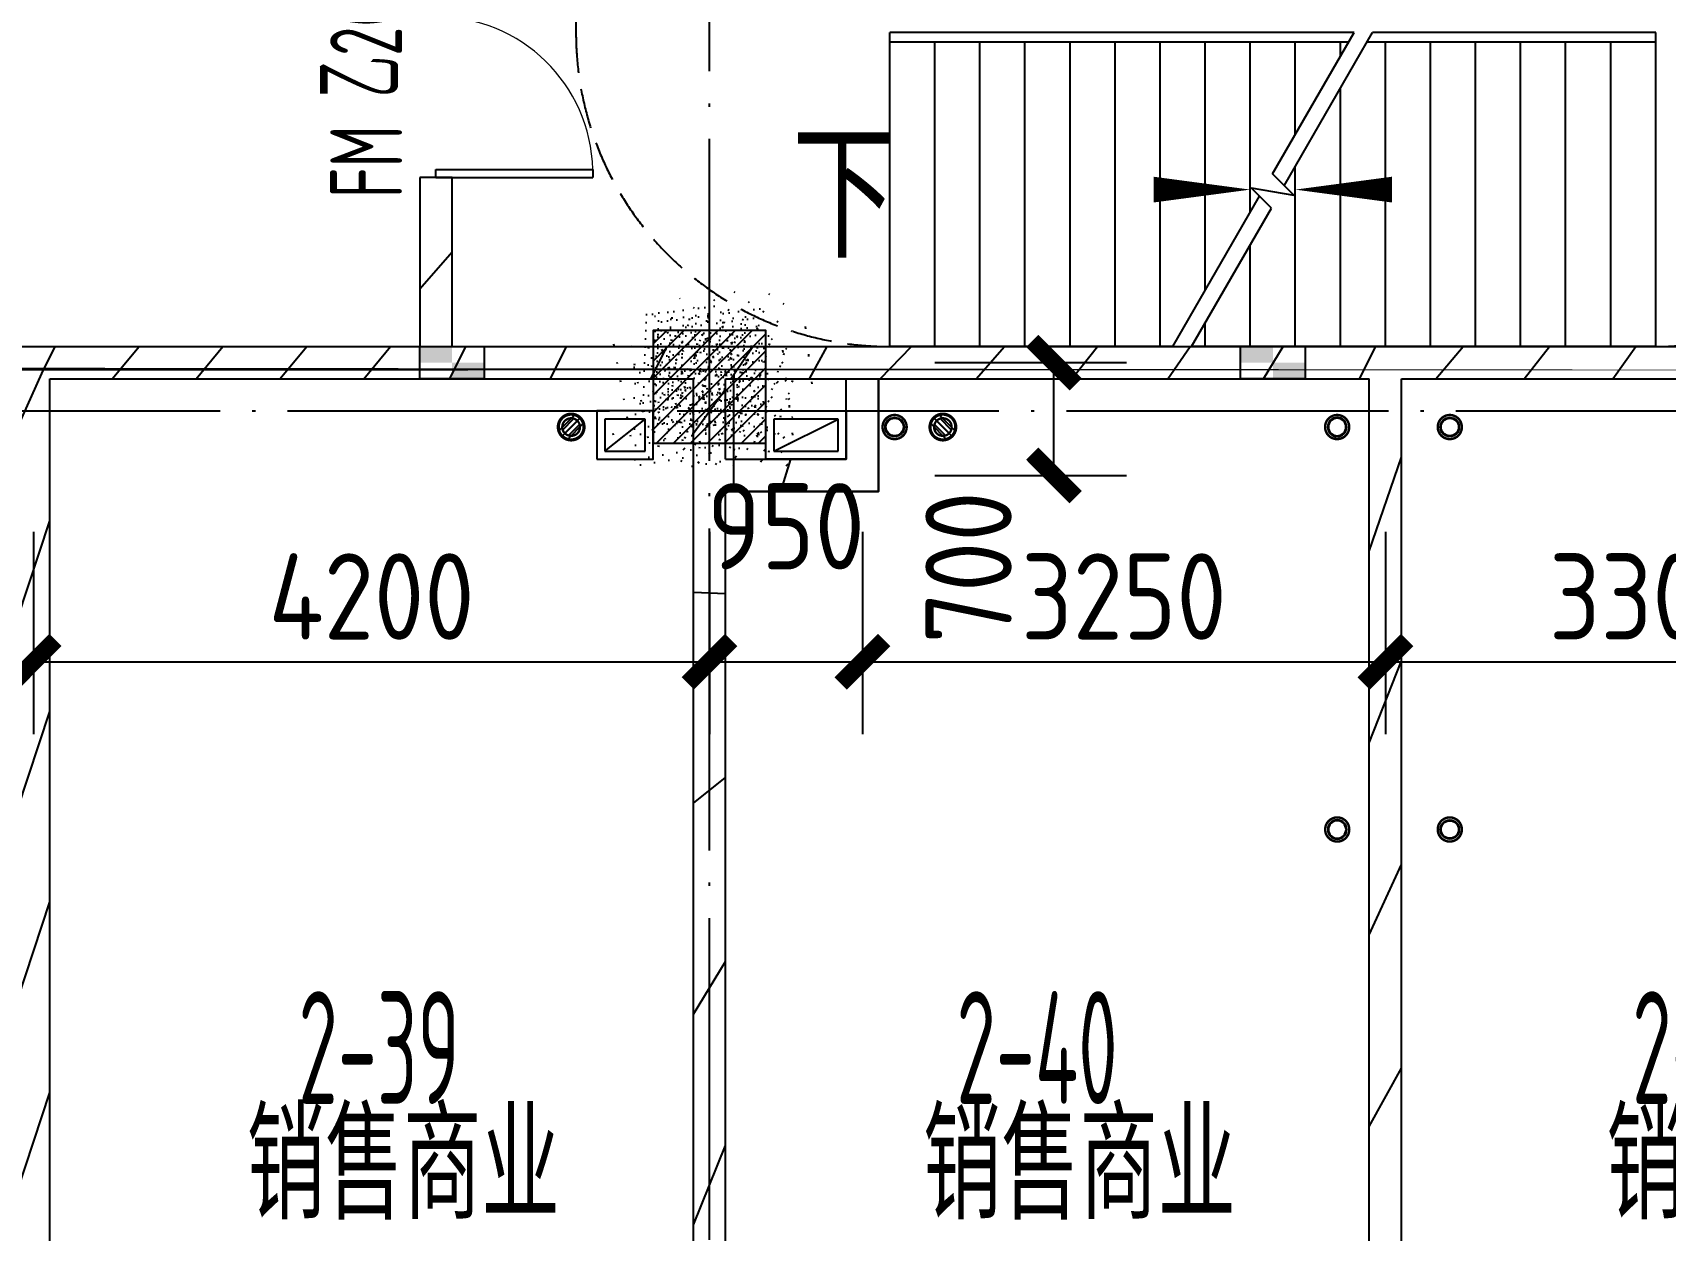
# Model space of a CAD drawing. Header units: inches. Extents: x 0 to 1813292486, y 0 to 3473589894.
# Drawn here: x 600629980 to 600640125, y 3473207328 to 3473214768 of the extents above; entities that cross this region are included whole.
import ezdxf
from ezdxf.enums import TextEntityAlignment as Align

# ---------------------------------------------------------------- set-up
doc = ezdxf.new("R2010")
doc.units = ezdxf.units.IN
doc.header["$LTSCALE"] = 1000
doc.header["$MEASUREMENT"] = 0
for name, pattern in [('AX-MALL-GIRD-200$0$DOTE', [2.4200000000000004, 2, -0.2, 0.02, -0.2]), ('AX-MALL-WALL-P02-QT$0$DASH', [0.35, 0.25, -0.1]), ('AX-MALL-WALL-P02-QT$0$DOTE', [2.4200000000000004, 2, -0.2, 0.02, -0.2]), ('PX-MALL-P02-LG$0$CONTINOUS', [0])]:
    doc.linetypes.add(name, pattern=pattern)
for name, color, linetype in [('A-Anno-Note', 241, 'Continuous'), ('AX-MALL-DIM-P02$0$A-Anno-Dims', 3, 'Continuous'), ('AX-MALL-DIM-P02$0$A-Detl-Thin', 131, 'Continuous'), ('AX-MALL-GIRD-200$0$A-Grid', 222, 'AX-MALL-GIRD-200$0$DOTE'), ('AX-MALL-P02-200$0$A-Anno-Note', 241, 'Continuous'), ('AX-MALL-WALL-P02$0$A-Anno-Note', 241, 'Continuous'), ('AX-MALL-WALL-P02-QT$0$_T_S__T_ELEV_A-STRS', 7, 'Continuous'), ('AX-MALL-WALL-P02-QT$0$A-Anno-Dims', 3, 'Continuous'), ('AX-MALL-WALL-P02-QT$0$A-Anno-Note', 241, 'Continuous'), ('AX-MALL-WALL-P02-QT$0$A-Detl-Patt', 8, 'Continuous'), ('AX-MALL-WALL-P02-QT$0$A-Detl-Thin', 131, 'Continuous'), ('AX-MALL-WALL-P02-QT$0$A-Strs', 151, 'Continuous'), ('AX-MALL-WALL-P02-QT$0$A-Wall', 2, 'Continuous'), ('AX-MALL-WALL-P02-QT$0$A-Wall-Patt', 13, 'Continuous'), ('AX-MALL-WALL-P02-QT$0$A-Wind', 4, 'Continuous'), ('AX-MALL-WORD-P02$0$A-Anno-Note', 241, 'Continuous'), ('AX-MALL-WORD-P02$0$A-Wind-Iden', 11, 'Continuous'), ('AX-MALL-ZTKD-P02$0$A-Anno-Note', 241, 'Continuous'), ('MX-MALL-P02-LG$0$M-VT-DUCT-FLG', 40, 'Continuous'), ('MX-MALL-P02-LG$0$M-VT-DUCT-KED', 170, 'Continuous'), ('MX-MALL-P02-LG$0$M-VT-DUCT-SAD', 90, 'Continuous'), ('PX-MALL-P02-LG$0$P-Drain-Fldr', 4, 'Continuous'), ('PX-MALL-P02-LG$0$P-Drain-Fldr-ARCH', 161, 'Continuous'), ('PX-MALL-P02-LG$0$P-Drain-Fldr-W100', 4, 'Continuous'), ('PX-MALL-P02-LG$0$P-Drain-Fldr-W50', 4, 'Continuous'), ('PX-MALL-P02-LG$0$P-Pipe-Risr', 7, 'Continuous'), ('PX-MALL-P02-LG$0$P-Pipe-Risr-Arch', 6, 'Continuous'), ('PX-MALL-P02-LG$0$P-Pipe-Risr-W100', 6, 'Continuous'), ('PX-MALL-P02-LG$0$P-Pipe-Risr-W50', 6, 'Continuous'), ('PX-MALL-P02-LG$0$P-Sewr-Pipe', 123, 'PX-MALL-P02-LG$0$CONTINOUS'), ('SX-MALL-LT-TZ-2F(M)$0$SX-S1-TZ-(2F~3F)$0$A-Strs', 151, 'Continuous'), ('SX-MALL-LT-TZ-2F(M)$0$SX-S1-TZ-(2F~3F)$0$TZ', 255, 'Continuous'), ('SX-MALL-TZ-2F~3F$0$S-DIMS', 81, 'Continuous'), ('SX-MALL-WALL-R-BZ$0$S-COLU', 30, 'Continuous'), ('SX-MALL-WALL-R-BZ$0$S-PATT-WALL', 83, 'Continuous')]:
    doc.layers.add(name, color=color, linetype=linetype)
doc.layers.add('MX-MALL-P02-LG$0$M-AUX-TO-ARCH', color=1, linetype='Continuous', plot=False)
doc.styles.add('AX-MALL-DIM-P02$0$_TCH_DIM_T3', font='gbenor.shx')
doc.styles.add('AX-MALL-WALL-P02-QT$0$_TCH_DIM', font='gbenor.shx')
doc.styles.add('AX-MALL-WORD-P02$0$_TCH_WINDOW', font='gbenor.shx', dxfattribs={"bigfont": 'gbcbig.shx'})
doc.styles.add('AX-MALL-WORD-P02$0$STANDARD', font='gbenor.shx', dxfattribs={"bigfont": 'gbcbig.shx'})
doc.styles.add('PX-MALL-P02-LG$0$jzfz', font='gbenor.shx', dxfattribs={"bigfont": 'gbcbig.shx'})
doc.dimstyles.new('AX-MALL-DIM-P02$0$_TCH_ARCH&&180', dxfattribs={"dimtxt": 535.5, "dimasz": 270, "dimexe": 450, "dimexo": 450, "dimgap": 137.25, "dimtad": 1, "dimdec": 0, "dimzin": 0, "dimdsep": 46, "dimtxsty": 'AX-MALL-DIM-P02$0$_TCH_DIM_T3', "dimblk": 'AX-MALL-DIM-P02$0$_ArchTick', "dimcen": 0.09, "dimclrt": 7, "dimazin": 2, "dimtfac": 1, "dimtdec": 0, "dimtix": 1, "dimtmove": 2, "dimatfit": 3, "dimfxl": 500, "dimtolj": 1, "dimtzin": 0, "dimarcsym": 0})
pattern_1 = [(45, (0, 359.0227), (-353.55353201463, 353.55353201463), [])]

# ---------------------------------------------------------------- blocks, each defined once
blk = doc.blocks.new('AX-MALL-WORD-P02')
at = {"layer": 'AX-MALL-WORD-P02$0$A-Anno-Note', "style": 'AX-MALL-WORD-P02$0$STANDARD', "width": 0.6}
for s, p in [('2-39', (600430249.9264088, 3473050109.700747)), ('2-40', (600434081.4517899, 3473048682.345114)), ('2-41', (600438016.7108476, 3473047216.345642))]:
    blk.add_text(s, height=700, rotation=339.5681613092015, dxfattribs=at).set_placement(p)
at = {"layer": 'AX-MALL-WORD-P02$0$A-Anno-Note', "style": 'AX-MALL-WORD-P02$0$STANDARD'}
for p in [(600429698.532721, 3473049550.03133), (600433636.4033632, 3473048083.058966), (600437615.6080983, 3473046600.68844)]:
    blk.add_text('销售商业', height=675.177304964539, rotation=339.5681613092015, dxfattribs=at).set_placement(p)
at = {"layer": 'AX-MALL-WORD-P02$0$A-Wind-Iden', "style": 'AX-MALL-WORD-P02$0$_TCH_WINDOW', "width": 0.7}
for s, height, p in [('2021', 446.25, (600433126.0669174, 3473055986.01392)), ('乙', 506.3829787234042, (600433035.9898248, 3473055744.215271)), ('FM', 446.25, (600432817.8940763, 3473055158.769452))]:
    blk.add_text(s, height=height, rotation=69.56816112945486, dxfattribs=at).set_placement(p)
blk = doc.blocks.new('AX-MALL-GIRD-200')
at = {"layer": 'AX-MALL-GIRD-200$0$A-Grid'}
for p, q in [((600427279.9838982, 3473034819.515553), (600466009.5228474, 3473138783.242634)), ((600218521.0220362, 3473133579.090285), (600576417.0261351, 3473000252.327003))]:
    blk.add_line(p, q, dxfattribs=at)
blk = doc.blocks.new('AX-MALL-WALL-P02-QT$0$tj')
at = {"layer": 'AX-MALL-WALL-P02-QT$0$A-Detl-Patt'}
h = blk.add_hatch(dxfattribs=at)
h.set_pattern_fill('STEEL', color=256, scale=100.0000000000001, angle=50.43183869082386)
h.set_pattern_definition([(75.00000000004839, (-14278.19445574284, 156289.8254051208), (-153.3407249234246, 41.08752340989569), []), (75.00000000004839, (-14317.88195610046, 156358.5661673546), (-153.3407249234246, 41.08752340989569), [])])
edge = h.paths.add_edge_path()
edge.add_arc((274302.9537697641, 370915.3693751197), 354853.2281302969, 270.9601093956941, 275.9513128638887)
edge.add_line((311095.3180618286, 17974.67259407043), (323404.2928284407, 17664.898229599))
edge.add_arc((337498.5854798314, -5423.033113246463), 27049.98445535583, 84.4296474408203, 121.40245730350341, ccw=False)
edge.add_line((340124.270958662, 21499.21483898163), (352435.6233639717, 23411.5238032341))
edge.add_line((352435.6233639717, 23411.5238032341), (352460.3320846558, 23263.57286787033))
edge.add_arc((262948.9762239404, 558936.3422532297), 543099.989586636, 279.486523026639, 288.5053300047131)
edge.add_line((435325.042740941, 43917.80823612213), (435185.9318172932, 44187.60760259628))
edge.add_arc((262948.9762341097, 558936.342259489), 542799.9895904897, 279.51816553668203, 288.50044427399206, ccw=False)
edge.add_line((352706.5441896915, 23608.95860147476), (352681.7270303965, 23756.88773488998))
edge.add_line((352681.7270303965, 23756.88773488998), (340117.7681742907, 21803.84383869171))
edge.add_arc((337510.0970116529, -5455.006554111635), 27383.29552171703, 84.53552636432372, 121.2026843873002)
edge.add_line((323323.7129554749, 17967.02113437653), (311085.7617697716, 18275.00808191299))
edge.add_arc((274273.8104503512, 371474.5356685471), 355112.6948552598, 270.96411062040687, 275.9501261722048, ccw=False)
edge.add_line((280248.9759351015, 16412.11376953125), (280248.9759185314, 16111.96136569977))
blk = doc.blocks.new('SX-MALL-WALL-R-BZ')
at = {"layer": 'SX-MALL-WALL-R-BZ$0$S-PATT-WALL'}
h = blk.add_hatch(dxfattribs=at)
h.set_pattern_fill('钢筋混凝土', color=256, scale=15, pattern_type=2)
h.set_pattern_definition([(24.56816130816271, (600578611.2237192, 3473080110.365553), (-31.18316059493327, 68.21004687955141), []), (29.56816130816269, (600578611.2237192, 3473080110.365553), (97.53445421719282, -46.37920051396389), [11.25, -123.75]), (334.5681613081628, (600578611.2237192, 3473080110.365553), (19.88439777927527, 112.9961142827297), [9, -99]), (80.01956130816268, (600578619.3515904, 3473080106.50062), (117.4189029658641, 66.61682168402376), [9.5610285, -105.1713168]), (25.75236130816271, (600578621.6965042, 3473080138.478197), (141.3476152528434, -79.15081592627133), [16.875, -185.625]), (76.20376130816268, (600578633.4754679, 3473080131.882288), (182.3878362876093, 87.98253897351975), [14.3415432, -157.75695]), (330.7523613081627, (600578621.6965042, 3473080138.478197), (182.3877676281842, 87.98268140648725), [13.49999999999997, -148.4999999999995]), (0.5681613081627113, (600578633.1346302, 3473080126.213644), (62.82047319493842, -87.84980448085341), [11.24999999999997, -123.7499999999997]), (305.5681613081627, (600578633.1346302, 3473080126.213644), (72.17288941707483, 89.18848104565322), [8.999999999999966, -98.99999999999973]), (51.01956130816269, (600578638.3696649, 3473080118.892823), (134.9933625472827, 1.338571315216136), [9.561028499999967, -105.1713167999997]), (17.06816130816274, (600578611.2237192, 3473080110.365553), (19.14085715648196, 46.15589493569758), [0.75, -97.8, 0.75, -100.5, 0.75, -99.375]), (347.0681613081627, (600578611.2237192, 3473080110.365553), (57.63084700165395, 41.66442755963357), [0.7499999999999979, -57.29999999999986, 0.7499999999999979, -95.54999999999973, 0.7499999999999979, -37.87499999999986]), (307.0681613081626, (600578579.8781208, 3473080122.042708), (73.85474000760384, -31.12342332406966), [0.75, -37.5, 0.75, -117, 0.75, -155.25]), (297.0681613081627, (600578565.8217986, 3473080127.2791), (87.21641676177077, -16.46683783357052), [0.75, -48.75, 0.75, -77.69999999999999, 0.75, -110.25])])
h.paths.add_polyline_path([(600434404.8614334, 3473052942.598327), (600434649.2264156, 3473053598.56003), (600433993.2647128, 3473053842.925012), (600433748.8997307, 3473053186.963309)])
at = {"layer": 'SX-MALL-WALL-R-BZ$0$S-COLU'}
blk.add_lwpolyline([(600434404.8614334, 3473052942.598327), (600434649.2264156, 3473053598.56003), (600433993.2647128, 3473053842.925012), (600433748.8997307, 3473053186.963309)], close=True, dxfattribs=at)
blk = doc.blocks.new('SX-MALL-WALL-R-2F~3F')
blk.add_blockref('SX-MALL-WALL-R-BZ', (-1.192092895507812e-06, -9.5367431640625e-07))
blk = doc.blocks.new('SX-MALL-WALL-2F~3F')
blk.add_blockref('SX-MALL-WALL-R-2F~3F', (0, 0))
blk = doc.blocks.new('MX-MALL-P02-LG$0$YHJJ-P02')
at = {"layer": 'MX-MALL-P02-LG$0$M-AUX-TO-ARCH'}
for points in [[(40690.87682306767, -64199.99936962128), (40690.87682533264, -63499.99937200546), (41590.8768247366, -63499.99937009811), (41590.87682271004, -64199.99937295914)], [(39840.87683951855, -63999.99999713898), (40190.87683939934, -63999.99999666214), (40190.87684059143, -63699.99999570847), (39840.87683999538, -63699.99999427795)], [(40890.87682199478, -63999.99937057495), (40890.87682449818, -63699.99936962128), (41390.87682378292, -63699.99937200546), (41390.87682318687, -63999.99937009811)]]:
    blk.add_lwpolyline(points, close=True, dxfattribs=at)
at = {"layer": 'MX-MALL-P02-LG$0$M-VT-DUCT-FLG'}
for p, q in [((39890.87683975697, -63949.9999961853), (40140.87683975697, -63749.9999961853)), ((40940.87682397505, -63949.99936809819), (41340.87682406763, -63749.99936828334))]:
    blk.add_line(p, q, dxfattribs=at)
at = {"layer": 'MX-MALL-P02-LG$0$M-VT-DUCT-KED'}
for p, q in [((40140.87683975697, -63749.9999961853), (39890.87683975697, -63749.9999961853)), ((39890.87683975697, -63749.9999961853), (39890.87683975697, -63949.9999961853)), ((40140.87683975697, -63949.9999961853), (40140.87683975697, -63749.9999961853)), ((41340.87682406763, -63749.99936828334), (40940.87682406763, -63749.99936809819)), ((40940.87682406763, -63749.99936809819), (40940.87682397505, -63949.99936809819)), ((41340.87682397505, -63949.99936828334), (41340.87682406763, -63749.99936828334)), ((39890.87683975697, -63949.9999961853), (40140.87683975697, -63949.9999961853)), ((40940.87682397505, -63949.99936809819), (41340.87682397505, -63949.99936828334))]:
    blk.add_line(p, q, dxfattribs=at)
blk = doc.blocks.new('MX-MALL-P02-LG')
at = {"layer": 'MX-MALL-P02-LG$0$M-VT-DUCT-SAD', "rotation": 339.5681613187875}
blk.add_blockref('MX-MALL-P02-LG$0$YHJJ-P02', (600418393.5374048, 3473127097.242905), dxfattribs=at)
blk = doc.blocks.new('SX-MALL-LT-TZ-2F(M)$0$SX-S1-TZ-(2F~3F)$0$TZ')
at = {"layer": 'SX-MALL-LT-TZ-2F(M)$0$SX-S1-TZ-(2F~3F)$0$A-Strs'}
h = blk.add_hatch(color=0, dxfattribs=at)
h.dxf.hatch_style = 1
h.paths.add_polyline_path([(-186775.5959191918, 16586.87351322174), (-186975.5954445004, 16586.43784570694), (-186975.3828500509, 16486.43807125092), (-186775.3780853152, 16486.87375020981)])
h.paths.add_polyline_path([(-186975.3828500509, 16486.43807125092), (-187175.3771362901, 16486.00241565704), (-187175.1593025327, 16386.00265312195), (-186975.1702555418, 16386.43829774857)])
at = {"layer": 'SX-MALL-LT-TZ-2F(M)$0$SX-S1-TZ-(2F~3F)$0$A-Strs', "color": 0}
blk.add_lwpolyline([(-187175.5949700475, 16586.00217819214), (-187175.1593025327, 16386.00265312195), (-186775.1602514982, 16386.87398815155), (-186775.5959191918, 16586.87351322174)], close=True, dxfattribs=at)
blk = doc.blocks.new('SX-MALL-LT-TZ-2F(M)')
at = {"layer": 'SX-MALL-LT-TZ-2F(M)$0$SX-S1-TZ-(2F~3F)$0$TZ', "color": 7, "xscale": -1, "rotation": 159.6899687316377}
for p in [(600613825.3843372, 3473004654.175049), (600618604.8439618, 3473002873.663747)]:
    blk.add_blockref('SX-MALL-LT-TZ-2F(M)$0$SX-S1-TZ-(2F~3F)$0$TZ', p, dxfattribs=at)
blk = doc.blocks.new('SX-MALL-TZ-2F~3F')
at = {"layer": 'SX-MALL-TZ-2F~3F$0$S-DIMS'}
blk.add_blockref('SX-MALL-LT-TZ-2F(M)', (0.08505654335021973, 0.258394181728363), dxfattribs=at)
blk = doc.blocks.new('AX-MALL-WALL-P02-QT$0$$DorLib2D$00000002')
for p, q in [((-0.5, -5.684341886080802e-17), (-0.5000000000000007, 0.4875)), ((-0.4750000000000007, 0.4875), (-0.5000000000000007, 0.4875)), ((-0.475, -2.842170943040401e-17), (-0.4750000000000007, 0.4875)), ((0.475, -2.842170943040401e-17), (0.4750000000000007, 0.4875)), ((0.4750000000000007, 0.4875), (0.5000000000000007, 0.4875)), ((0.5, -5.684341886080802e-17), (0.5000000000000007, 0.4875)), ((-0.5, -5.684341886080802e-17), (-0.475, -2.842170943040401e-17)), ((0.5, -5.684341886080802e-17), (0.475, -2.842170943040401e-17))]:
    blk.add_line(p, q)
at = {"lineweight": 13}
for centre, start, end in [((-0.4875, -4.263256414560601e-17), 0, 88.53071641864632), ((0.4875, -4.263256414560601e-17), 91.4692835813537, 180)]:
    blk.add_arc(centre, 0.4875, start, end, dxfattribs=at)
blk = doc.blocks.new('AX-MALL-WALL-P02-QT')
at = {"layer": 'AX-MALL-WALL-P02-QT$0$A-Wall-Patt'}
h = blk.add_hatch(dxfattribs=at)
h.set_pattern_fill('普通砖', color=256, scale=200, style=0)
h.set_pattern_definition(pattern_1)
h.paths.add_polyline_path([(600426614.1561918, 3473056378.432369), (600426672.9581325, 3473056249.813373), (600430187.0386832, 3473054940.715254), (600430304.0203532, 3473054968.278514), (600430350.5660641, 3473055093.2236), (600426742.7718804, 3473056437.232798)])
h = blk.add_hatch(dxfattribs=at)
h.set_pattern_fill('普通砖', color=256, scale=200, style=0)
h.set_pattern_definition(pattern_1)
h.paths.add_polyline_path([(600432786.9952453, 3473054185.582238), (600433153.5387818, 3473055169.514225), (600432966.1211525, 3473055239.332791), (600432599.5776161, 3473054255.400805), (600432670.0135752, 3473054158.018978)])
h = blk.add_hatch(dxfattribs=at)
h.set_pattern_fill('普通砖', color=256, scale=200, style=0)
h.set_pattern_definition(pattern_1)
h.paths.add_polyline_path([(600430304.0203532, 3473054968.278514), (600430374.4563124, 3473054870.896688), (600432623.4678642, 3473054033.073892), (600432670.0135752, 3473054158.018978), (600432599.5776161, 3473054255.400805), (600430350.5660641, 3473055093.2236)])
h = blk.add_hatch(dxfattribs=at)
h.set_pattern_fill('普通砖', color=256, scale=200, style=0)
h.set_pattern_definition(pattern_1)
h.paths.add_polyline_path([(600426432.4944003, 3473044584.680426), (600426566.1606172, 3473044648.089368), (600430374.4563124, 3473054870.896688), (600430304.0203532, 3473054968.278514), (600430187.0386832, 3473054940.715254), (600426374.7396568, 3473044707.161583)])
h = blk.add_hatch(dxfattribs=at)
h.set_pattern_fill('普通砖', color=256, scale=200, style=0)
h.set_pattern_definition(pattern_1)
h.paths.add_polyline_path([(600432670.0135752, 3473054158.018978), (600432623.4678642, 3473054033.073892), (600434122.8088996, 3473053474.525361), (600434239.7905698, 3473053502.088621), (600434286.3362808, 3473053627.033707), (600432786.9952453, 3473054185.582238)])
h = blk.add_hatch(dxfattribs=at)
h.set_pattern_fill('普通砖', color=256, scale=200, style=0)
h.set_pattern_definition(pattern_1)
h.paths.add_polyline_path([(600434239.7905698, 3473053502.088621), (600434310.2265289, 3473053404.706795), (600435013.0426393, 3473053142.887171), (600435130.0243093, 3473053170.450431), (600435176.5700201, 3473053295.395517), (600434286.3362808, 3473053627.033707)])
h = blk.add_hatch(dxfattribs=at)
h.set_pattern_fill('普通砖', color=256, scale=200, style=0)
h.set_pattern_definition(pattern_1)
h.paths.add_polyline_path([(600434038.2982868, 3473052865.726762), (600434135.6801131, 3473052936.162721), (600434310.2265289, 3473053404.706795), (600434239.7905698, 3473053502.088621), (600434122.8088996, 3473053474.525361), (600433913.3532004, 3473052912.272472)])
h = blk.add_hatch(dxfattribs=at)
h.set_pattern_fill('普通砖', color=256, scale=200, style=0)
h.set_pattern_definition(pattern_1)
h.paths.add_polyline_path([(600435130.0243093, 3473053170.450431), (600435200.4602685, 3473053073.068605), (600438058.5791165, 3473052008.335468), (600438175.5607865, 3473052035.898728), (600438222.1064973, 3473052160.843814), (600435176.5700201, 3473053295.395517)])
h = blk.add_hatch(dxfattribs=at)
h.set_pattern_fill('普通砖', color=256, scale=200, style=0)
h.set_pattern_definition(pattern_1)
h.paths.add_polyline_path([(600434838.4962234, 3473052674.343098), (600434956.0952864, 3473052417.106902), (600435200.4602685, 3473053073.068605), (600435130.0243093, 3473053170.450431), (600435013.0426393, 3473053142.887171)])
h = blk.add_hatch(dxfattribs=at)
h.set_pattern_fill('普通砖', color=256, scale=200, style=0)
h.set_pattern_definition(pattern_1)
h.paths.add_polyline_path([(600430474.7793809, 3473043389.264452), (600430592.006217, 3473043423.693537), (600434065.8615468, 3473052748.745092), (600434038.2982868, 3473052865.726762), (600433913.3532004, 3473052912.272472), (600430400.0390713, 3473043481.299599)])
h = blk.add_hatch(dxfattribs=at)
h.set_pattern_fill('普通砖', color=256, scale=200, style=0)
h.set_pattern_definition(pattern_1)
h.paths.add_polyline_path([(600434038.2982868, 3473052865.726762), (600434065.8615468, 3473052748.745092), (600434956.0952864, 3473052417.106902), (600434838.4962234, 3473052674.343098), (600434135.6801131, 3473052936.162721)])
h = blk.add_hatch(dxfattribs=at)
h.set_pattern_fill('普通砖', color=256, scale=200, style=0)
h.set_pattern_definition(pattern_1)
h.paths.add_polyline_path([(600438175.5607864, 3473052035.898729), (600438245.9967457, 3473051938.516902), (600441150.9700006, 3473050856.329123), (600441267.9516708, 3473050883.892384), (600441314.4973818, 3473051008.83747), (600438222.1064973, 3473052160.843814)])
h = blk.add_hatch(dxfattribs=at)
h.set_pattern_fill('普通砖', color=256, scale=200, style=0)
h.set_pattern_definition(pattern_1)
h.paths.add_polyline_path([(600434448.4645464, 3473042178.696474), (600434629.3332155, 3473042230.117826), (600438245.9967457, 3473051938.516902), (600438175.5607864, 3473052035.898728), (600438058.5791165, 3473052008.335468), (600434436.8189086, 3473042286.255113)])
at = {"layer": 'AX-MALL-WALL-P02-QT$0$_T_S__T_ELEV_A-STRS', "linetype": 'AX-MALL-WALL-P02-QT$0$DOTE', "const_width": 150}
blk.add_lwpolyline([(600342323.0797966, 3473087779.331682), (600442122.9674294, 3473050600.945104), (600441808.7838843, 3473049757.565782), (600449492.9066867, 3473046895.004558), (600449807.0902339, 3473047738.383887), (600449807.0902337, 3473047738.383885), (600451657.2822405, 3473052704.951061), (600496637.5132873, 3473035948.495144)], dxfattribs=at)
at = {"layer": 'AX-MALL-WALL-P02-QT$0$A-Anno-Dims'}
for points in [[(600435545.0481476, 3473054198.58363, 0, 0, 0), (600437775.3179405, 3473053367.7427, 0, 160, 0), (600437213.0650516, 3473053577.198397, 0, 0, 0)], [(600440267.9724149, 3473052439.155778, 0, 0, 0), (600438037.7026219, 3473053269.996708, 0, 160, 0), (600438599.9555109, 3473053060.541012, 0, 0, 0)]]:
    blk.add_lwpolyline(points, format="xyseb", dxfattribs=at)
at = {"layer": 'AX-MALL-WALL-P02-QT$0$A-Strs'}
for p, q in [((600435335.8749813, 3473053236.04969), (600435995.6604254, 3473055007.146289)), ((600435995.6604254, 3473055007.146289), (600436016.6059953, 3473055063.371579)), ((600435995.6604255, 3473055007.146289), (600436016.6059953, 3473055063.371579)), ((600438666.8681152, 3473054012.043056), (600435995.6604255, 3473055007.146289)), ((600438720.275371, 3473054056.175416), (600436016.6059953, 3473055063.371579)), ((600438720.275371, 3473054056.175416), (600436016.6059953, 3473055063.371579)), ((600435598.2596627, 3473053138.303698), (600436258.0451069, 3473054909.400298)), ((600435860.6443443, 3473053040.557706), (600436520.4297885, 3473054811.654306)), ((600436123.0290258, 3473052942.811715), (600436782.8144699, 3473054713.908314)), ((600436385.4137074, 3473052845.065723), (600437045.1991515, 3473054616.162323)), ((600436647.7983888, 3473052747.319731), (600437307.5838331, 3473054518.41633)), ((600436910.1830704, 3473052649.573739), (600437569.9685147, 3473054420.670339)), ((600437293.8910058, 3473052877.502108), (600437832.3531961, 3473054322.924347)), ((600437725.5767113, 3473053234.219716), (600438094.7378776, 3473054225.178355)), ((600438157.2624166, 3473053590.937323), (600438357.1225591, 3473054127.432364)), ((600437938.8572484, 3473053410.461185), (600438720.2753711, 3473054056.175416)), ((600437981.9014933, 3473053316.306202), (600438828.4809898, 3473054015.865648)), ((600438588.9481221, 3473053947.654931), (600438619.5072407, 3473054029.686372)), ((600440456.2000114, 3473053345.464429), (600438775.0737342, 3473053971.733289)), ((600440477.1455811, 3473053401.689719), (600438828.4809898, 3473054015.865648)), ((600440477.1455811, 3473053401.689719), (600438828.4809898, 3473054015.865648)), ((600438222.106478, 3473052160.843781), (600438881.8919221, 3473053931.94038)), ((600438484.4911596, 3473052063.097789), (600439144.2766037, 3473053834.194388)), ((600437959.7217965, 3473052258.589772), (600438519.1295567, 3473053760.237301)), ((600438746.875841, 3473051965.351797), (600439406.6612853, 3473053736.448396)), ((600439009.2605226, 3473051867.605805), (600439669.0459669, 3473053638.702404)), ((600439271.6452041, 3473051769.859813), (600439931.4306483, 3473053540.956413)), ((600437697.3371149, 3473052356.335764), (600438087.4438512, 3473053403.519693)), ((600437858.7796367, 3473053214.566132), (600437784.5922132, 3473053376.843704)), ((600437784.5922132, 3473053376.843704), (600438016.5090604, 3473053240.605609)), ((600438016.5090604, 3473053240.605609), (600437938.8572484, 3473053410.461185)), ((600439534.0298856, 3473051672.113822), (600440193.8153299, 3473053443.210421)), ((600440456.2000113, 3473053345.464429), (600440477.1455811, 3473053401.689719)), ((600440456.2000114, 3473053345.464429), (600440477.1455811, 3473053401.689719)), ((600436984.5395726, 3473052621.873761), (600437815.735392, 3473053308.721114)), ((600439796.4145671, 3473051574.36783), (600440456.2000113, 3473053345.464429)), ((600436984.5395726, 3473052621.873761), (600435335.8749813, 3473053236.04969)), ((600437092.7451913, 3473052581.563993), (600437858.7796367, 3473053214.566132)), ((600437434.9524335, 3473052454.081756), (600437655.7581457, 3473053046.802085)), ((600437172.5677519, 3473052551.827747), (600437224.0724401, 3473052690.084478)), ((600439796.4145671, 3473051574.36783), (600437092.7451915, 3473052581.563993))]:
    blk.add_line(p, q, dxfattribs=at)
at = {"layer": 'AX-MALL-WALL-P02-QT$0$A-Strs', "linetype": 'AX-MALL-WALL-P02-QT$0$DASH'}
for points in [[(600436767.1555793, 3473057078.11109, 0.4142135621634755), (600434259.1026869, 3473055931.52023), (600434189.2841212, 3473055744.1026, 0.4142135621629859), (600435335.874978, 3473053236.049707, 0.4142135621629859)], [(600441227.695153, 3473055416.429215, -0.4142135621634755), (600442374.2860111, 3473052908.376321), (600442304.4674442, 3473052720.958693, -0.4142135621629859), (600439796.4145529, 3473051574.367831, -0.4142135621629859)]]:
    blk.add_lwpolyline(points, format="xyb", dxfattribs=at)
at = {"layer": 'AX-MALL-WALL-P02-QT$0$A-Wall'}
for p, q in [((600426742.7718804, 3473056437.232798), (600430350.5660641, 3473055093.2236)), ((600432966.1211525, 3473055239.332791), (600432599.5776161, 3473054255.400805)), ((600433153.5387818, 3473055169.514225), (600432966.1211525, 3473055239.332791)), ((600430350.5660641, 3473055093.2236), (600432599.5776161, 3473054255.400805)), ((600432786.9952453, 3473054185.582238), (600433153.5387818, 3473055169.514225)), ((600426566.1606172, 3473044648.089368), (600430374.4563124, 3473054870.896688)), ((600430374.4563124, 3473054870.896688), (600432623.4678642, 3473054033.073892)), ((600432786.9952453, 3473054185.582238), (600434286.3362808, 3473053627.033707)), ((600432623.4678642, 3473054033.073892), (600434122.8088996, 3473053474.525361)), ((600434286.3362808, 3473053627.033707), (600435176.5700201, 3473053295.395517)), ((600433913.3532004, 3473052912.272472), (600434122.8088996, 3473053474.525361)), ((600434135.6801131, 3473052936.162721), (600434310.2265289, 3473053404.706795)), ((600434310.2265289, 3473053404.706795), (600435013.0426393, 3473053142.887171)), ((600435176.5700201, 3473053295.395517), (600438222.1064973, 3473052160.843814)), ((600434838.4962234, 3473052674.343098), (600435013.0426393, 3473053142.887171)), ((600434956.0952864, 3473052417.106902), (600435200.4602685, 3473053073.068605)), ((600435200.4602685, 3473053073.068605), (600438058.5791165, 3473052008.335468)), ((600430400.0390713, 3473043481.299599), (600433913.3532004, 3473052912.272472)), ((600434135.6801131, 3473052936.162721), (600434838.4962234, 3473052674.343098)), ((600430592.006217, 3473043423.693537), (600434065.8615468, 3473052748.745092)), ((600434065.8615468, 3473052748.745092), (600434956.0952864, 3473052417.106902)), ((600438222.1064973, 3473052160.843814), (600441314.4973818, 3473051008.83747)), ((600434436.8189086, 3473042286.255113), (600438058.5791165, 3473052008.335468)), ((600434629.3332155, 3473042230.117826), (600438245.9967457, 3473051938.516902)), ((600438245.9967457, 3473051938.516902), (600441150.9700006, 3473050856.329123))]:
    blk.add_line(p, q, dxfattribs=at)
at = {"layer": 'AX-MALL-WALL-P02-QT$0$A-Detl-Patt'}
blk.add_blockref('SX-MALL-TZ-2F~3F', (0, 0), dxfattribs=at)
at = {"layer": 'AX-MALL-WALL-P02-QT$0$A-Detl-Thin'}
for name in ['MX-MALL-P02-LG', 'SX-MALL-WALL-2F~3F']:
    blk.add_blockref(name, (0, 0), dxfattribs=at)
at = {"layer": 'AX-MALL-WALL-P02-QT$0$A-Detl-Thin', "rotation": 339.5681613091762}
blk.add_blockref('AX-MALL-WALL-P02-QT$0$tj', (600144118.6961328, 3473128496.287411), dxfattribs=at)
at = {"layer": 'AX-MALL-WALL-P02-QT$0$A-Wind'}
blk.add_blockref('AX-MALL-GIRD-200', (0, 0), dxfattribs=at)
at = {"layer": 'AX-MALL-WALL-P02-QT$0$A-Wind', "xscale": -2000, "yscale": -2000, "zscale": 200, "rotation": 69.56816130916926}
blk.add_blockref('AX-MALL-WALL-P02-QT$0$$DorLib2D$00000002', (600433408.9227988, 3473056141.511654), dxfattribs=at)
at = {"layer": 'AX-MALL-WALL-P02-QT$0$A-Anno-Note', "style": 'AX-MALL-WALL-P02-QT$0$_TCH_DIM', "width": 0.7}
blk.add_text('下', height=675.177304964539, rotation=339.5681613092755, dxfattribs=at).set_placement((600434986.1347287, 3473054033.297864))
blk = doc.blocks.new('AX-MALL-WALL-P02')
at = {"layer": 'AX-MALL-WALL-P02$0$A-Anno-Note'}
blk.add_blockref('AX-MALL-WORD-P02', (0, 0), dxfattribs=at)
blk.add_blockref('AX-MALL-WALL-P02-QT', (0, 0), dxfattribs=at)
blk = doc.blocks.new('PX-MALL-P02-LG$0$P-Risr')
at = {"layer": 'PX-MALL-P02-LG$0$P-Pipe-Risr-W50'}
h = blk.add_hatch(color=0, dxfattribs=at)
edge = h.paths.add_edge_path()
edge.add_ellipse((0, 0), major_axis=(47.05795628796547, 47.05795628796547), ratio=0.9999999999999695, start_angle=225.0000000000009, end_angle=405.0000000000009, ccw=False)
edge.add_ellipse((0, 0), major_axis=(47.05795628796764, 47.05795628796764), ratio=0.9999999999998785, start_angle=133.9675974886221, end_angle=225.0000000000035, ccw=False)
edge.add_line((-66.53919663240958, 1.199087783927098), (-54.4367953546693, 1.199087783927098))
edge.add_ellipse((0, 0), major_axis=(-38.50196423560672, 38.50196423560672), ratio=0.9999999999999859, start_angle=43.73814098242129, end_angle=134.9999999999996)
edge.add_ellipse((0, 0), major_axis=(38.50196423561096, 38.50196423561096), ratio=0.9999999999998216, start_angle=225.0000000000051, end_angle=405.0000000000051)
edge.add_ellipse((0, 0), major_axis=(38.50196423560679, 38.50196423560679), ratio=0.9999999999999831, start_angle=45.00000000000048, end_angle=133.7381409824204)
edge.add_line((-54.43679535467527, 1.199087783927098), (-66.53919663241555, 1.199087783927098))
edge.add_ellipse((0, 0), major_axis=(-47.05795628796762, 47.05795628796762), ratio=0.9999999999998742, start_angle=-45.00000000000358, end_angle=43.967597488629224, ccw=False)
at = {"layer": 'PX-MALL-P02-LG$0$P-Pipe-Risr-Arch', "ltscale": 0.7}
blk.add_circle((0, 0), 59.29000000000001, dxfattribs=at)
at = {"layer": 'PX-MALL-P02-LG$0$P-Pipe-Risr-W100', "color": 0, "const_width": 15}
blk.add_lwpolyline([(-75, 0, 1), (75, 0, 1)], format="xyb", close=True, dxfattribs=at)
at = {"layer": 'PX-MALL-P02-LG$0$P-Pipe-Risr-W50'}
blk.add_circle((0, 0), 54.45000000000001, dxfattribs=at)
at = {"layer": 'PX-MALL-P02-LG$0$P-Pipe-Risr', "style": 'PX-MALL-P02-LG$0$jzfz', "width": 0.6, "flags": 1}
for tag, p in [('SYS-MARK', (0.3310501334344735, -45.65933377496549)), ('RANGE', (0.3337570973526454, -45.67887874227017))]:
    blk.add_attdef(tag, text='', height=0.015625, dxfattribs=at).set_placement(p, align=Align.MIDDLE)
blk = doc.blocks.new('PX-MALL-P02-LG$0$A$C5A9C1854')
at = {"layer": 'PX-MALL-P02-LG$0$P-Drain-Fldr-W50', "ltscale": 0.7}
for p, q in [((16.81565596797736, -52.36634142627008), (-52.36634142621187, 16.81565596791916)), ((38.89087296527578, -38.89087296521757), (-38.89087296527578, 38.89087296521757)), ((52.36634142632829, -16.81565596791916), (-16.81565596786095, 52.36634142627008))]:
    blk.add_line(p, q, dxfattribs=at)
at = {"layer": 'PX-MALL-P02-LG$0$P-Drain-Fldr-W50', "ltscale": 0.7, "const_width": 13.75}
blk.add_lwpolyline([(-54.99999999994179, 0, 1), (55.00000000005821, 0, 1)], format="xyb", close=True, dxfattribs=at)
blk = doc.blocks.new('PX-MALL-P02-LG$0$A$C7D2520B3')
at = {"layer": 'PX-MALL-P02-LG$0$P-Drain-Fldr', "ltscale": 0.7}
for p, q in [((25.22348395196605, -78.54951213940512), (-78.54951213931781, 25.22348395187873)), ((58.33630944791366, -58.33630944788456), (-58.33630944791366, 58.33630944788456)), ((78.54951213949244, -25.22348395187873), (-25.22348395179142, 78.54951213940512))]:
    blk.add_line(p, q, dxfattribs=at)
at = {"layer": 'PX-MALL-P02-LG$0$P-Drain-Fldr', "ltscale": 0.7, "const_width": 20}
blk.add_lwpolyline([(5.820766091346741e-11, -80, 1), (5.820766091346741e-11, 80, 1)], format="xyb", close=True, dxfattribs=at)
blk = doc.blocks.new('PX-MALL-P02-LG$0$A$C2257314B')
at = {"layer": 'PX-MALL-P02-LG$0$P-Drain-Fldr-ARCH', "ltscale": 0.7}
for p, q in [((16.81565596797736, -52.36634142627008), (-52.36634142621187, 16.81565596791916)), ((38.89087296527578, -38.89087296521757), (-38.89087296527578, 38.89087296521757)), ((52.36634142632829, -16.81565596791916), (-16.81565596786095, 52.36634142627008))]:
    blk.add_line(p, q, dxfattribs=at)
for start, end in [(0, 180), (180, 0)]:
    blk.add_arc((5.820766091346741e-11, -1.77635683940025e-15), 55, start, end, dxfattribs=at)
blk = doc.blocks.new('PX-MALL-P02-LG$0$P-Drain-Fldr')
blk.add_blockref('PX-MALL-P02-LG$0$A$C2257314B', (0, 0))
at = {"layer": 'PX-MALL-P02-LG$0$P-Drain-Fldr-W100'}
blk.add_blockref('PX-MALL-P02-LG$0$A$C7D2520B3', (0, 0), dxfattribs=at)
at = {"layer": 'PX-MALL-P02-LG$0$P-Drain-Fldr-W50'}
blk.add_blockref('PX-MALL-P02-LG$0$A$C5A9C1854', (0, 0), dxfattribs=at)
blk = doc.blocks.new('PX-MALL-P02-LG')
at = {"layer": 'PX-MALL-P02-LG$0$P-Drain-Fldr', "xscale": -1, "rotation": 339.5681621001151}
blk.add_blockref('PX-MALL-P02-LG$0$P-Drain-Fldr', (600433305.8940158, 3473053458.709354), dxfattribs=at)
at = {"layer": 'PX-MALL-P02-LG$0$P-Drain-Fldr', "rotation": 339.5681605510445}
blk.add_blockref('PX-MALL-P02-LG$0$P-Drain-Fldr', (600435470.5676475, 3473052652.304908), dxfattribs=at)
at = {"layer": 'PX-MALL-P02-LG$0$P-Sewr-Pipe', "ltscale": 0.7}
for p, rotation in [((600435189.4412506, 3473052757.032884), 249.5681605510443), ((600438422.3953086, 3473051552.662638), 249.5681617793523), ((600437549.6633513, 3473049209.942376), 249.5681617793522)]:
    blk.add_blockref('PX-MALL-P02-LG$0$P-Risr', p, dxfattribs=dict(at, rotation=rotation))
at = {"layer": 'PX-MALL-P02-LG$0$P-Sewr-Pipe', "ltscale": 0.7, "xscale": -1, "rotation": 69.5681608425419}
for p in [(600437766.4336808, 3473051797.027593), (600436894.2505381, 3473049454.102881)]:
    blk.add_blockref('PX-MALL-P02-LG$0$P-Risr', p, dxfattribs=at)
blk = doc.blocks.new('AX-MALL-ZTKD-P02')
at = {"layer": 'AX-MALL-ZTKD-P02$0$A-Anno-Note'}
blk.add_blockref('AX-MALL-GIRD-200', (0, 0), dxfattribs=at)
blk = doc.blocks.new('AX-MALL-DIM-P02$0$_ArchTick')
at = {"color": 0, "linetype": 'ByBlock', "const_width": 0.4}
blk.add_lwpolyline([(-0.5, -0.5), (0.5, 0.5)], dxfattribs=at)
blk = doc.blocks.new('*D800')
at = {"layer": 'AX-MALL-DIM-P02$0$A-Anno-Dims', "color": 0, "lineweight": -2, "transparency": 16777216}
for p, q in [((600426247.6111286, 3473055394.488919), (600425808.5348754, 3473054215.853567)), ((600425965.6266496, 3473054637.543233), (600429667.1248296, 3473053258.626548)), ((600429949.1093086, 3473054015.572235), (600429510.0330554, 3473052836.936882))]:
    blk.add_line(p, q, dxfattribs=at)
at = {"layer": 'AX-MALL-DIM-P02$0$A-Anno-Dims', "color": 0, "lineweight": -2, "transparency": 16777216, "xscale": 270, "yscale": 270, "zscale": 270}
for p, rotation in [((600425965.6266496, 3473054637.543233), 159.568161318277), ((600429667.1248296, 3473053258.626548), 339.568161318277)]:
    blk.add_blockref('AX-MALL-DIM-P02$0$_ArchTick', p, dxfattribs=dict(at, rotation=rotation))
at = {"layer": 'AX-MALL-DIM-P02$0$A-Anno-Dims', "color": 7, "transparency": 16777216, "insert": (600427957.7583364, 3473054327.60559), "char_height": 535.5, "attachment_point": 5, "rotation": 339.568161318277, "style": 'AX-MALL-DIM-P02$0$_TCH_DIM_T3'}
blk.add_mtext('\\A1;3950', dxfattribs=at)
blk = doc.blocks.new('*D801')
at = {"layer": 'AX-MALL-DIM-P02$0$A-Anno-Dims', "color": 0, "lineweight": -2, "transparency": 16777216}
for p, q in [((600429949.1093087, 3473054015.572234), (600429510.0330555, 3473052836.936882)), ((600429667.1248298, 3473053258.626548), (600433602.895046, 3473051792.436656)), ((600433884.879525, 3473052549.382341), (600433445.8032718, 3473051370.74699))]:
    blk.add_line(p, q, dxfattribs=at)
at = {"layer": 'AX-MALL-DIM-P02$0$A-Anno-Dims', "color": 0, "lineweight": -2, "transparency": 16777216, "xscale": 270, "yscale": 270, "zscale": 270}
for p, rotation in [((600429667.1248298, 3473053258.626548), 159.5681613186384), ((600433602.895046, 3473051792.436656), 339.5681613186384)]:
    blk.add_blockref('AX-MALL-DIM-P02$0$_ArchTick', p, dxfattribs=dict(at, rotation=rotation))
at = {"layer": 'AX-MALL-DIM-P02$0$A-Anno-Dims', "color": 7, "transparency": 16777216, "insert": (600431776.3925345, 3473052905.052301), "char_height": 535.5, "attachment_point": 5, "rotation": 339.5681613186384, "style": 'AX-MALL-DIM-P02$0$_TCH_DIM_T3'}
blk.add_mtext('\\A1;4200', dxfattribs=at)
blk = doc.blocks.new('*D802')
at = {"layer": 'AX-MALL-DIM-P02$0$A-Anno-Dims', "color": 0, "lineweight": -2, "transparency": 16777216}
for p, q in [((600433884.879525, 3473052549.382342), (600433445.8032715, 3473051370.746989)), ((600434775.1132644, 3473052217.744152), (600434336.037011, 3473051039.108799)), ((600433602.8950458, 3473051792.436655), (600434493.1287853, 3473051460.798465))]:
    blk.add_line(p, q, dxfattribs=at)
at = {"layer": 'AX-MALL-DIM-P02$0$A-Anno-Dims', "color": 0, "lineweight": -2, "transparency": 16777216, "xscale": 270, "yscale": 270, "zscale": 270}
for p, rotation in [((600433602.8950458, 3473051792.436655), 159.5681613277802), ((600434493.1287853, 3473051460.798465), 339.5681613277803)]:
    blk.add_blockref('AX-MALL-DIM-P02$0$_ArchTick', p, dxfattribs=dict(at, rotation=rotation))
at = {"layer": 'AX-MALL-DIM-P02$0$A-Anno-Dims', "color": 7, "transparency": 16777216, "insert": (600434341.7735332, 3473052415.177236), "char_height": 535.5, "attachment_point": 5, "rotation": 339.5681613277803, "style": 'AX-MALL-DIM-P02$0$_TCH_DIM_T3'}
blk.add_mtext('\\A1;950', dxfattribs=at)
blk = doc.blocks.new('*D803')
at = {"layer": 'AX-MALL-DIM-P02$0$A-Anno-Dims', "color": 0, "lineweight": -2, "transparency": 16777216}
for p, q in [((600434775.1132646, 3473052217.744152), (600434336.0370111, 3473051039.108799)), ((600434493.1287854, 3473051460.798465), (600437538.6652627, 3473050326.246763)), ((600437820.6497419, 3473051083.19245), (600437381.5734885, 3473049904.557096))]:
    blk.add_line(p, q, dxfattribs=at)
at = {"layer": 'AX-MALL-DIM-P02$0$A-Anno-Dims', "color": 0, "lineweight": -2, "transparency": 16777216, "xscale": 270, "yscale": 270, "zscale": 270}
for p, rotation in [((600434493.1287854, 3473051460.798465), 159.5681613196344), ((600437538.6652627, 3473050326.246763), 339.5681613196344)]:
    blk.add_blockref('AX-MALL-DIM-P02$0$_ArchTick', p, dxfattribs=dict(at, rotation=rotation))
at = {"layer": 'AX-MALL-DIM-P02$0$A-Anno-Dims', "color": 7, "transparency": 16777216, "insert": (600436157.279621, 3473051273.043314), "char_height": 535.5, "attachment_point": 5, "rotation": 339.5681613196344, "style": 'AX-MALL-DIM-P02$0$_TCH_DIM_T3'}
blk.add_mtext('\\A1;3250', dxfattribs=at)
blk = doc.blocks.new('*D804')
at = {"layer": 'AX-MALL-DIM-P02$0$A-Anno-Dims', "color": 0, "lineweight": -2, "transparency": 16777216}
for p, q in [((600437820.6497419, 3473051083.19245), (600437381.5734887, 3473049904.557097)), ((600437538.6652627, 3473050326.246763), (600440631.0561471, 3473049174.240419)), ((600440913.0406265, 3473049931.186106), (600440473.9643731, 3473048752.550753))]:
    blk.add_line(p, q, dxfattribs=at)
at = {"layer": 'AX-MALL-DIM-P02$0$A-Anno-Dims', "color": 0, "lineweight": -2, "transparency": 16777216, "xscale": 270, "yscale": 270, "zscale": 270}
for p, rotation in [((600437538.6652627, 3473050326.246763), 159.568161321075), ((600440631.0561471, 3473049174.240419), 339.568161321075)]:
    blk.add_blockref('AX-MALL-DIM-P02$0$_ArchTick', p, dxfattribs=dict(at, rotation=rotation))
at = {"layer": 'AX-MALL-DIM-P02$0$A-Anno-Dims', "color": 7, "transparency": 16777216, "insert": (600439226.2433016, 3473050129.76429), "char_height": 535.5, "attachment_point": 5, "rotation": 339.56816132107497, "style": 'AX-MALL-DIM-P02$0$_TCH_DIM_T3'}
blk.add_mtext('\\A1;3300', dxfattribs=at)
blk = doc.blocks.new('*D1483')
at = {"layer": 'AX-MALL-DIM-P02$0$A-Anno-Dims', "color": 0, "lineweight": -2, "transparency": 16777216}
for p, q in [((600435563.350403, 3473053044.594928), (600436678.7408715, 3473052629.079249)), ((600436012.6862227, 3473052130.20932), (600436257.0512055, 3473052786.171024)), ((600435318.98542, 3473052388.633224), (600436434.3758887, 3473051973.117545))]:
    blk.add_line(p, q, dxfattribs=at)
at = {"layer": 'AX-MALL-DIM-P02$0$A-Anno-Dims', "color": 0, "lineweight": -2, "transparency": 16777216, "xscale": 270, "yscale": 270, "zscale": 270}
for p, rotation in [((600436257.0512055, 3473052786.171024), 69.56816128776983), ((600436012.6862227, 3473052130.20932), 249.5681612877698)]:
    blk.add_blockref('AX-MALL-DIM-P02$0$_ArchTick', p, dxfattribs=dict(at, rotation=rotation))
at = {"layer": 'AX-MALL-DIM-P02$0$A-Anno-Dims', "color": 7, "transparency": 16777216, "insert": (600435315.4287716, 3473051779.610048), "char_height": 535.5, "attachment_point": 5, "rotation": 69.56816128776983, "style": 'AX-MALL-DIM-P02$0$_TCH_DIM_T3'}
blk.add_mtext('\\A1;700', dxfattribs=at)
blk = doc.blocks.new('AX-MALL-DIM-P02')
at = {"layer": 'AX-MALL-DIM-P02$0$A-Detl-Thin'}
blk.add_blockref('AX-MALL-ZTKD-P02', (-2.384185791015625e-06, 9.5367431640625e-07), dxfattribs=at)
at = {"layer": 'AX-MALL-DIM-P02$0$A-Anno-Dims'}
for p1, p2, distance, picture, middle in [((600426404.7029027, 3473055816.178585), (600430106.2010828, 3473054437.2619), -1257.7635904272877, '*D800', (600427957.7583364, 3473054327.60559)), ((600430106.2010828, 3473054437.2619), (600434041.9712992, 3473052971.072008), -1257.7635904272875, '*D801', (600431776.3925345, 3473052905.052301)), ((600434932.2050387, 3473052639.433818), (600437977.7415161, 3473051504.882116), -1257.7635909573562, '*D803', (600436157.279621, 3473051273.043314)), ((600437977.7415161, 3473051504.882116), (600441070.1324005, 3473050352.875772), -1257.7635914041948, '*D804', (600439226.2433016, 3473050129.76429))]:
    dim = blk.add_aligned_dim(p1=p1, p2=p2, distance=distance, dimstyle='AX-MALL-DIM-P02$0$_TCH_ARCH&&180', dxfattribs=at)
    dim.commit()
    dim.dimension.update_dxf_attribs({"geometry": picture, "text_midpoint": middle})
for base, p1, p2, angle, picture, middle in [((600436257.0512055, 3473052786.171024), (600434897.2957541, 3473052545.724999), (600435141.6607369, 3473053201.686703), 69.5681613013948, '*D1483', (600435315.4287716, 3473051779.610048)), ((600434493.1287853, 3473051460.798465), (600434041.971299, 3473052971.072008), (600434932.2050385, 3473052639.433818), 339.56816130083087, '*D802', (600434341.7735332, 3473052415.177236))]:
    dim = blk.add_linear_dim(base=base, p1=p1, p2=p2, angle=angle, dimstyle='AX-MALL-DIM-P02$0$_TCH_ARCH&&180', dxfattribs=at)
    dim.commit()
    dim.dimension.update_dxf_attribs({"geometry": picture, "text_midpoint": middle, "dimtype": 129})
blk = doc.blocks.new('AX-MALL-P02-200')
at = {"layer": 'AX-MALL-P02-200$0$A-Anno-Note'}
blk.add_blockref('AX-MALL-WALL-P02', (0, 0), dxfattribs=at)
for name in ['AX-MALL-DIM-P02', 'PX-MALL-P02-LG']:
    blk.add_blockref(name, (0, 0), dxfattribs=at)

msp = doc.modelspace()

# ---------------------------------------------------------------- block references
at = {"layer": 'A-Anno-Note', "rotation": 20.43183869077545}
msp.add_blockref('AX-MALL-P02-200', (1250392458.527329, 9048125.682563305), dxfattribs=at)

doc.saveas('drawing.dxf')
